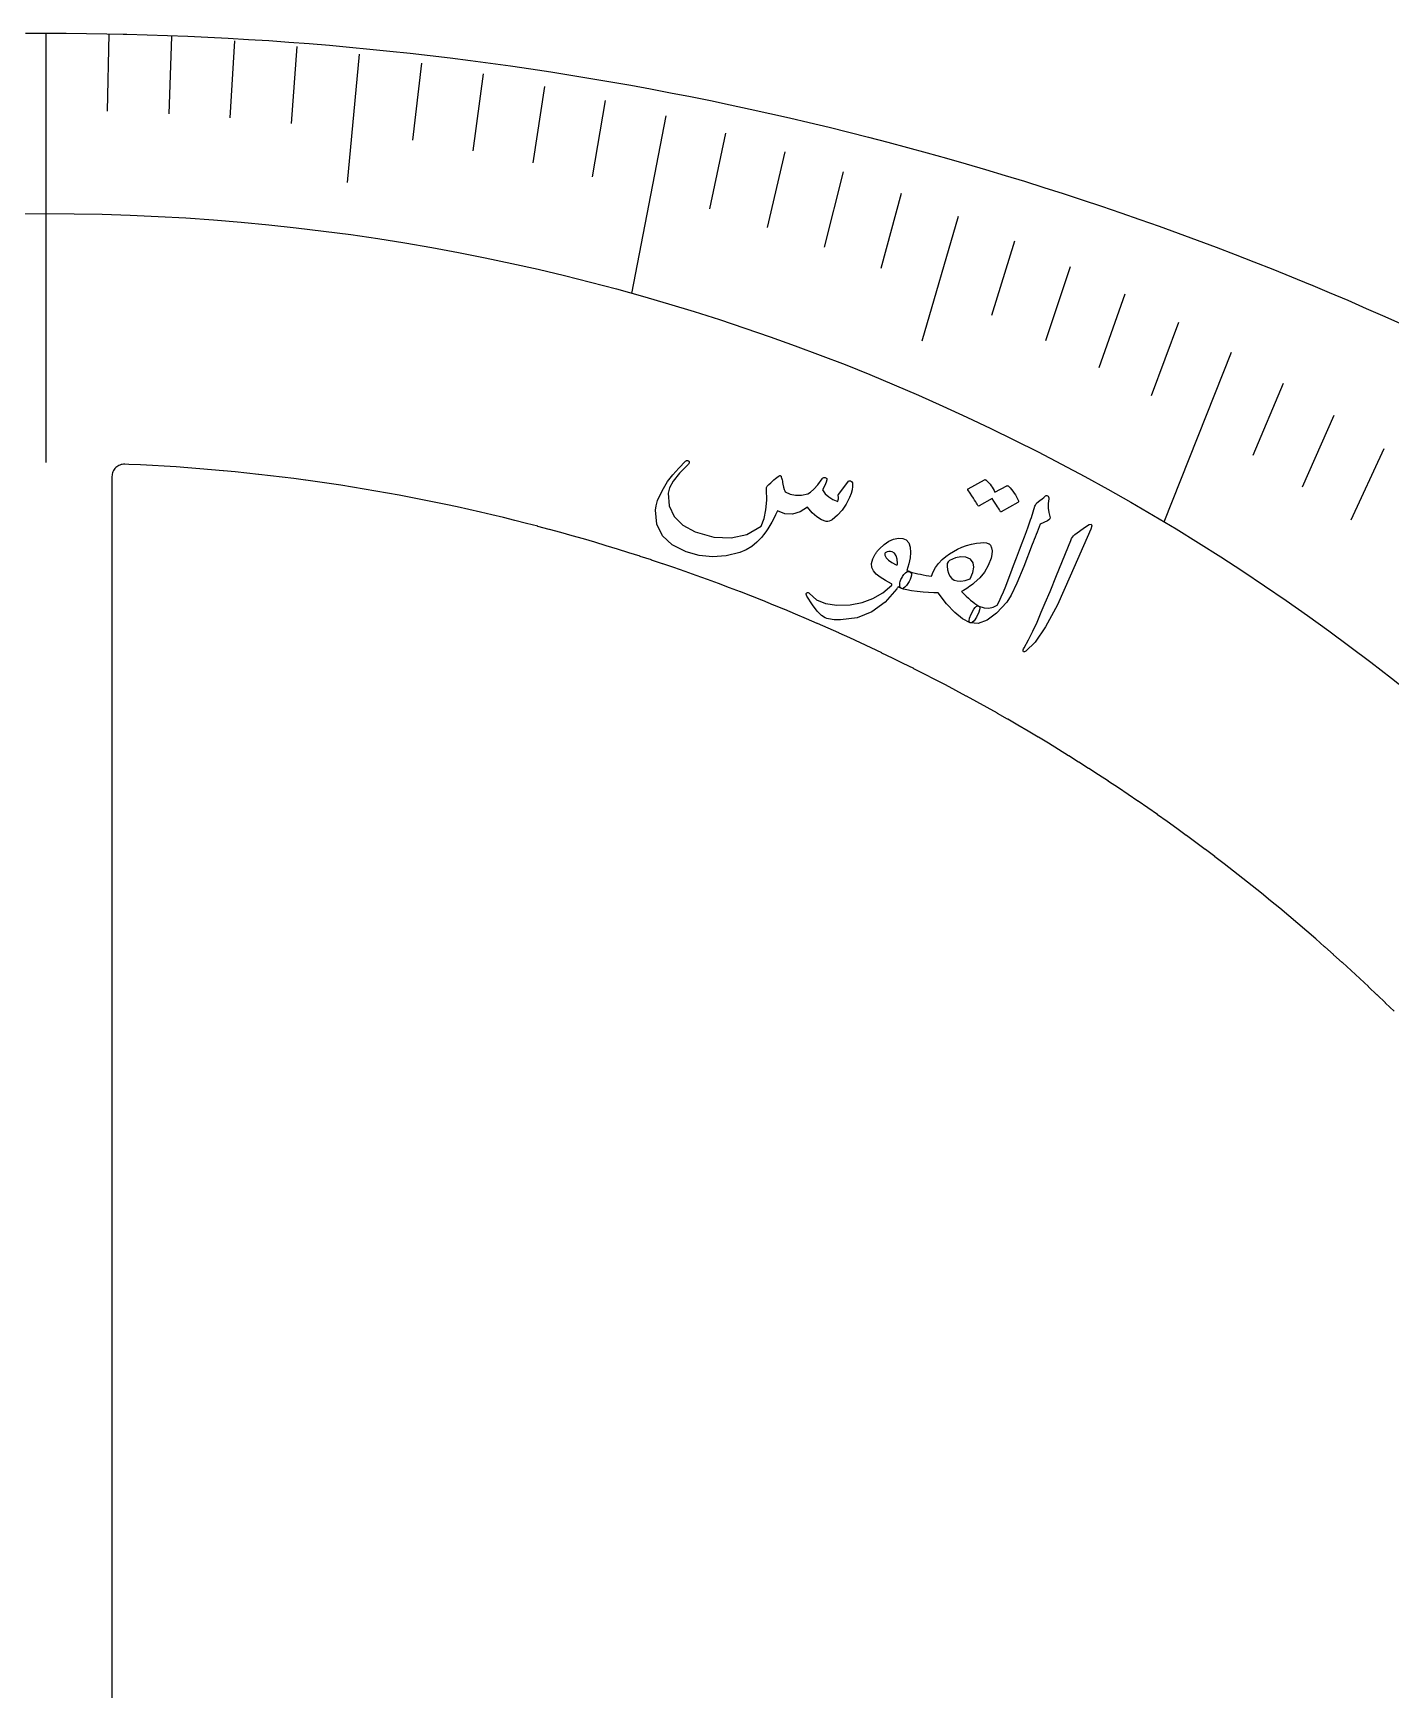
# Model space of a CAD drawing. Header units: millimetres. Extents: x -67 to 67, y -67 to 67.
# Drawn here: x -0.26 to 27.27, y 33.4 to 67 of the extents above; entities that cross this region are included whole.
import ezdxf

# ---------------------------------------------------------------- set-up
doc = ezdxf.new("R2010")
doc.units = ezdxf.units.MM
for name, color, linetype in [('CUT_INNER', 6, 'Continuous'), ('CUT_OUTER', 1, 'Continuous'), ('ENGRAVE', 7, 'Continuous'), ('ENGRAVE_FINE', 8, 'Continuous'), ('TEXT', 5, 'Continuous')]:
    doc.layers.add(name, color=color, linetype=linetype)

msp = doc.modelspace()

# ---------------------------------------------------------------- linework, layer by layer
at = {"layer": 'CUT_INNER'}
msp.add_lwpolyline([(27.3369, 47.163), (27.1656, 47.3292), (27.1645, 47.3302), (26.9922, 47.4953), (26.991, 47.4964), (26.8177, 47.6604), (26.8166, 47.6614), (26.6422, 47.8244), (26.6411, 47.8255), (26.4658, 47.9873), (26.4646, 47.9884), (26.2883, 48.1492), (26.2872, 48.1502), (26.1098, 48.3099), (26.1087, 48.311), (25.9304, 48.4696), (25.9292, 48.4706), (25.75, 48.6282), (25.7488, 48.6292), (25.5686, 48.7856), (25.5674, 48.7866), (25.3862, 48.9419), (25.3851, 48.9429), (25.2029, 49.0971), (25.2018, 49.0981), (25.0187, 49.2512), (25.0175, 49.2522), (24.8335, 49.4042), (24.8323, 49.4051), (24.6474, 49.556), (24.6462, 49.5569), (24.4603, 49.7066), (24.4591, 49.7076), (24.2723, 49.8561), (24.2711, 49.8571), (24.0834, 50.0045), (24.0822, 50.0054), (23.8936, 50.1517), (23.8924, 50.1526), (23.7029, 50.2977), (23.7017, 50.2986), (23.5113, 50.4426), (23.5101, 50.4435), (23.3189, 50.5862), (23.3176, 50.5871), (23.1255, 50.7287), (23.1243, 50.7296), (22.9313, 50.87), (22.93, 50.8709), (22.7362, 51.0101), (22.7349, 51.011), (22.5402, 51.149), (22.539, 51.1499), (22.3435, 51.2867), (22.3422, 51.2876), (22.1458, 51.4232), (22.1446, 51.4241), (21.9474, 51.5585), (21.9461, 51.5594), (21.7481, 51.6926), (21.7468, 51.6934), (21.5479, 51.8254), (21.5467, 51.8262), (21.347, 51.957), (21.3457, 51.9578), (21.1453, 52.0874), (21.144, 52.0882), (20.9428, 52.2165), (20.9415, 52.2173), (20.7395, 52.3444), (20.7382, 52.3452), (20.5354, 52.471), (20.5341, 52.4718), (20.3305, 52.5964), (20.3292, 52.5972), (20.1249, 52.7205), (20.1235, 52.7213), (19.9185, 52.8433), (19.9172, 52.8441), (19.7113, 52.9649), (19.71, 52.9657), (19.5034, 53.0852), (19.5021, 53.086), (19.2948, 53.2043), (19.2935, 53.205), (19.0855, 53.322), (19.0842, 53.3228), (18.8754, 53.4385), (18.8741, 53.4392), (18.6647, 53.5536), (18.6633, 53.5544), (18.4532, 53.6675), (18.4518, 53.6682), (18.241, 53.7801), (18.2397, 53.7808), (18.0282, 53.8914), (18.0268, 53.8921), (17.8146, 54.0013), (17.8133, 54.002), (17.6004, 54.11), (17.599, 54.1107), (17.3855, 54.2173), (17.3842, 54.218), (17.17, 54.3233), (17.1686, 54.324), (16.9539, 54.428), (16.9525, 54.4287), (16.737, 54.5314), (16.7357, 54.5321), (16.5196, 54.6334), (16.5182, 54.6341), (16.3016, 54.7341), (16.3002, 54.7348), (16.0829, 54.8335), (16.0815, 54.8341), (15.8636, 54.9315), (15.8622, 54.9321), (15.6437, 55.0281), (15.6423, 55.0288), (15.4233, 55.1235), (15.4218, 55.1241), (15.2022, 55.2174), (15.2008, 55.218), (14.9806, 55.31), (14.9792, 55.3106), (14.7584, 55.4013), (14.757, 55.4018), (14.5357, 55.4911), (14.5342, 55.4917), (14.3124, 55.5796), (14.311, 55.5802), (14.0886, 55.6668), (14.0871, 55.6673), (13.8642, 55.7525), (13.8628, 55.7531), (13.6393, 55.8369), (13.6379, 55.8374), (13.4139, 55.9199), (13.4125, 55.9204), (13.188, 56.0015), (13.1866, 56.002), (12.9617, 56.0817), (12.9602, 56.0823), (12.7348, 56.1606), (12.7333, 56.1611), (12.5074, 56.238), (12.506, 56.2385), (12.2796, 56.3141), (12.2781, 56.3146), (12.0513, 56.3887), (12.0498, 56.3892), (11.8225, 56.462), (11.8211, 56.4624), (11.5934, 56.5338), (11.5919, 56.5343), (11.3637, 56.6042), (11.3623, 56.6047), (11.1337, 56.6733), (11.1322, 56.6737), (10.9032, 56.7409), (10.9017, 56.7413), (10.6723, 56.8071), (10.6708, 56.8075), (10.441, 56.8718), (10.4396, 56.8722), (10.2093, 56.9352), (10.2079, 56.9356), (9.9773, 56.9971), (9.9758, 56.9975), (9.7448, 57.0576), (9.7434, 57.058), (9.512, 57.1167), (9.5106, 57.1171), (9.2789, 57.1744), (9.2774, 57.1747), (9.0454, 57.2306), (9.0439, 57.2309), (8.8115, 57.2854), (8.81, 57.2857), (8.5773, 57.3387), (8.5758, 57.339), (8.3428, 57.3906), (8.3413, 57.3909), (8.108, 57.4411), (8.1065, 57.4414), (7.8729, 57.4901), (7.8714, 57.4904), (7.6374, 57.5377), (7.6359, 57.538), (7.4017, 57.5838), (7.4002, 57.5841), (7.1657, 57.6285), (7.1642, 57.6288), (6.9295, 57.6718), (6.928, 57.672), (6.6929, 57.7136), (6.6914, 57.7138), (6.4562, 57.7539), (6.4547, 57.7542), (6.2192, 57.7928), (6.2176, 57.793), (5.9819, 57.8302), (5.9804, 57.8305), (5.7444, 57.8662), (5.7429, 57.8664), (5.5067, 57.9007), (5.5052, 57.9009), (5.2688, 57.9338), (5.2673, 57.934), (5.0307, 57.9654), (5.0292, 57.9656), (4.7924, 57.9955), (4.7909, 57.9957), (4.554, 58.0242), (4.5525, 58.0244), (4.3153, 58.0514), (4.3138, 58.0516), (4.0765, 58.0772), (4.075, 58.0773), (3.8376, 58.1014), (3.8361, 58.1016), (3.5985, 58.1242), (3.597, 58.1244), (3.3592, 58.1456), (3.3577, 58.1457), (3.1199, 58.1655), (3.1184, 58.1656), (2.8804, 58.1839), (2.8789, 58.184), (2.6408, 58.2008), (2.6393, 58.2009), (2.4011, 58.2163), (2.3996, 58.2164), (2.1613, 58.2303), (2.1598, 58.2304), (1.9215, 58.2428), (1.92, 58.2429), (1.6816, 58.2539), (1.68, 58.2539), (1.6, 58.2571), (1.5748, 58.2569), (1.5498, 58.2541), (1.5252, 58.2488), (1.5013, 58.2411), (1.4782, 58.231), (1.4563, 58.2186), (1.4358, 58.2041), (1.4168, 58.1876), (1.3995, 58.1693), (1.3842, 58.1493), (1.371, 58.1279), (1.36, 58.1053), (1.3513, 58.0817), (1.345, 58.0573), (1.3413, 58.0324), (1.34, 58.0073), (1.34, 22.3606)], dxfattribs=at)
at = {"layer": 'CUT_OUTER'}
msp.add_lwpolyline([(-0.4111, 66.9987), (0, 67), (0.4111, 66.9987), (0.8222, 66.995), (1.2333, 66.9886), (1.5661, 66.9815), (1.6435, 66.9798), (2.0544, 66.9685), (2.4653, 66.9546), (2.8761, 66.9382), (3.2868, 66.9193), (3.6973, 66.8979), (4.1077, 66.874), (4.518, 66.8475), (4.9281, 66.8185), (5.338, 66.787), (5.7477, 66.753), (6.1571, 66.7165), (6.5664, 66.6774), (6.5671, 66.6774), (6.5671, 66.6774), (6.5672, 66.6774), (6.9754, 66.6359), (7.3841, 66.5918), (7.7926, 66.5453), (8.2008, 66.4962), (8.6086, 66.4446), (9.0161, 66.3906), (9.4233, 66.334), (9.8302, 66.2749), (10.2367, 66.2134), (10.6427, 66.1493), (11.0484, 66.0828), (11.4537, 66.0137), (11.8585, 65.9422), (12.2629, 65.8682), (12.6668, 65.7917), (13.0703, 65.7128), (13.071, 65.7126), (13.0711, 65.7126), (13.0712, 65.7126), (13.4733, 65.6313), (13.8757, 65.5474), (14.2776, 65.461), (14.679, 65.3722), (15.0799, 65.2809), (15.4801, 65.1872), (15.8798, 65.0909), (16.2789, 64.9923), (16.6774, 64.8912), (17.0753, 64.7876), (17.4725, 64.6816), (17.869, 64.5732), (18.2649, 64.4623), (18.6601, 64.3491), (19.0546, 64.2333), (19.4483, 64.1152), (19.449, 64.115), (19.4491, 64.115), (19.4492, 64.115), (19.8414, 63.9947), (20.2337, 63.8717), (20.6252, 63.7464), (21.016, 63.6186), (21.4059, 63.4885), (21.7951, 63.3559), (22.1834, 63.221), (22.5709, 63.0837), (22.9575, 62.944), (23.3433, 62.802), (23.7282, 62.6576), (24.1123, 62.5108), (24.4954, 62.3617), (24.8775, 62.2102), (25.2588, 62.0564), (25.6391, 61.9002), (25.6397, 61.9), (25.6398, 61.8999), (25.6399, 61.8999), (26.0184, 61.7417), (26.3968, 61.5809), (26.7741, 61.4178), (27.1505, 61.2524), (27.5258, 61.0846)], dxfattribs=at)
at = {"layer": 'ENGRAVE'}
for points in [[(0, 67), (0, 58.29)], [(12.5674, 65.3203), (11.8741, 61.7168)], [(24.0369, 60.5252), (22.6705, 57.0844)]]:
    msp.add_lwpolyline(points, dxfattribs=at)
msp.add_circle((0, 19.1457), 44.1961, dxfattribs=at)
at = {"layer": 'ENGRAVE_FINE'}
for points in [[(1.2757, 66.983), (1.2459, 65.4154)], [(2.5503, 66.932), (2.4906, 65.3651)], [(3.8226, 66.8471), (3.733, 65.2814)], [(5.0913, 66.7284), (4.972, 65.1644)], [(6.3555, 66.5761), (6.107, 63.9729)], [(7.6138, 66.3904), (7.435, 64.8312)], [(8.8653, 66.1717), (8.6568, 64.6155)], [(10.1088, 65.9201), (9.8707, 64.3675)], [(11.3431, 65.6362), (11.0755, 64.0876)], [(13.7804, 64.9729), (13.454, 63.4337)], [(14.9812, 64.5945), (14.6255, 63.0608)], [(16.1689, 64.1857), (15.784, 62.6578)], [(17.3424, 63.747), (16.9284, 62.2255)], [(18.5008, 63.2791), (17.7626, 60.7542)], [(19.6432, 62.7826), (19.1716, 61.2751)], [(20.7689, 62.2582), (20.2686, 60.7585)], [(21.8769, 61.7067), (21.3481, 60.2151)], [(22.9665, 61.1287), (22.4094, 59.6458)], [(25.0875, 59.8968), (24.4742, 58.4325)], [(26.1176, 59.2444), (25.4765, 57.7901)], [(27.1266, 58.5688), (26.4579, 57.1249)]]:
    msp.add_lwpolyline(points, dxfattribs=at)
at = {"layer": 'TEXT'}
for points in [[(16.2622, 57.8959), (16.2763, 57.91), (16.2903, 57.9184), (16.3042, 57.9211), (16.3181, 57.9181), (16.3339, 57.9092), (16.3455, 57.8974), (16.3531, 57.8828), (16.3565, 57.8653), (16.3584, 57.8073), (16.349, 57.7404), (16.3281, 57.6645), (16.296, 57.5797), (16.2296, 57.4471), (16.1492, 57.3284), (16.0547, 57.2236), (15.9465, 57.1325), (15.9144, 57.1131), (15.883, 57.1009), (15.8524, 57.0957), (15.8225, 57.0976), (15.7252, 57.1309), (15.6301, 57.1898), (15.5367, 57.2744), (15.4449, 57.3847), (15.2917, 57.2888), (15.1391, 57.245), (14.9869, 57.2533), (14.8346, 57.3137), (14.7974, 57.2328), (14.7593, 57.1559), (14.7203, 57.083), (14.6804, 57.0142), (14.6394, 56.9488), (14.5971, 56.8865), (14.5536, 56.8272), (14.5088, 56.771), (14.4179, 56.6733), (14.3143, 56.5906), (14.1982, 56.5227), (14.0696, 56.4694), (13.7909, 56.3992), (13.5172, 56.3772), (13.2479, 56.4034), (12.9818, 56.478), (12.7023, 56.6205), (12.5056, 56.8079), (12.3915, 57.0415), (12.3602, 57.3223), (12.3737, 57.4155), (12.4049, 57.5205), (12.4541, 57.6375), (12.5214, 57.7663), (12.6072, 57.9035), (12.7106, 58.0416), (12.8318, 58.1804), (12.971, 58.3197), (12.9812, 58.328), (12.992, 58.3327), (13.0032, 58.334), (13.015, 58.3318), (13.0259, 58.327), (13.0346, 58.3208), (13.0412, 58.3131), (13.0456, 58.3038), (13.0467, 58.2921), (13.0446, 58.2808), (13.0394, 58.2701), (13.031, 58.2598), (12.8507, 58.0729), (12.7221, 57.9125), (12.6445, 57.7791), (12.6173, 57.673), (12.641, 57.4115), (12.7406, 57.1938), (12.9159, 57.0191), (13.1671, 56.8865), (13.5456, 56.7798), (13.8934, 56.7623), (14.2123, 56.835), (14.5035, 56.9988), (14.5633, 57.157), (14.6016, 57.3335), (14.6181, 57.5285), (14.6123, 57.742), (14.6098, 57.7644), (14.611, 57.7831), (14.6158, 57.7982), (14.6244, 57.8096), (14.6622, 57.8455), (14.6981, 57.8791), (14.7321, 57.9103), (14.764, 57.9392), (14.7938, 57.9652), (14.8211, 57.9879), (14.8461, 58.0072), (14.8688, 58.0233), (14.8804, 58.0292), (14.8905, 58.0296), (14.899, 58.0244), (14.906, 58.0135), (14.9089, 58.0062), (14.9126, 57.9952), (14.9172, 57.9804), (14.9226, 57.962), (14.9284, 57.94), (14.934, 57.9147), (14.9394, 57.8861), (14.9447, 57.8541), (14.9564, 57.792), (14.9684, 57.7455), (14.9809, 57.7147), (14.9937, 57.6995), (15.0926, 57.651), (15.2016, 57.6282), (15.321, 57.631), (15.4508, 57.6594), (15.5064, 57.6905), (15.5734, 57.7509), (15.6519, 57.8408), (15.7419, 57.9601), (15.7506, 57.9714), (15.7614, 57.9795), (15.7743, 57.9845), (15.7895, 57.9863), (15.8029, 57.9859), (15.8147, 57.9828), (15.8248, 57.977), (15.8331, 57.9685), (15.8383, 57.9379), (15.8252, 57.8898), (15.7941, 57.824), (15.7448, 57.7405), (15.8045, 57.6598), (15.8761, 57.5932), (15.9599, 57.5409), (16.0557, 57.5026), (16.0664, 57.5315), (16.0724, 57.5561), (16.0737, 57.5764), (16.0703, 57.5924), (16.0654, 57.6082), (16.0643, 57.6223), (16.0672, 57.6348), (16.0741, 57.6457)], [(19.4839, 57.8205), (19.4912, 57.8227), (19.4995, 57.8221), (19.5089, 57.8185), (19.5192, 57.8121), (19.5511, 57.7786), (19.5809, 57.7443), (19.6088, 57.7092), (19.6346, 57.6732), (19.6586, 57.6362), (19.6808, 57.5976), (19.7013, 57.5575), (19.72, 57.5159), (19.7222, 57.505), (19.7207, 57.4954), (19.7155, 57.4872), (19.7066, 57.4802), (19.3735, 57.2907), (19.3664, 57.2895), (19.3589, 57.2934), (19.3508, 57.3022), (19.3422, 57.316), (19.3372, 57.3272), (19.3281, 57.3438), (19.315, 57.3656), (19.2978, 57.3928), (19.2763, 57.4256), (19.2505, 57.4643), (19.2203, 57.5091), (19.1856, 57.5599), (18.9262, 57.4111), (18.916, 57.4077), (18.9064, 57.4104), (18.8974, 57.4192), (18.889, 57.4342), (18.8817, 57.4472), (18.87, 57.4671), (18.8537, 57.4939), (18.8329, 57.5276), (18.807, 57.5684), (18.7755, 57.6167), (18.7385, 57.6722), (18.6957, 57.7351), (18.6923, 57.7438), (18.6924, 57.7508), (18.6959, 57.7561), (18.7028, 57.7598), (19.0313, 57.942), (19.0385, 57.9443), (19.0469, 57.9437), (19.0562, 57.9403), (19.0667, 57.934), (19.0948, 57.9074), (19.121, 57.8796), (19.1454, 57.8506), (19.168, 57.8205), (19.1889, 57.7894), (19.2081, 57.7576), (19.2258, 57.7252), (19.2418, 57.692)], [(20.0954, 57.473), (20.1538, 57.52), (20.1997, 57.5574), (20.2332, 57.5854), (20.2542, 57.6038), (20.2688, 57.6149), (20.2832, 57.6207), (20.2973, 57.6213), (20.3111, 57.6166), (20.3244, 57.6067), (20.3327, 57.5933), (20.3361, 57.5766), (20.3346, 57.5566), (20.3249, 57.4595), (20.3255, 57.367), (20.3365, 57.279), (20.3579, 57.1956), (20.3627, 57.1701), (20.356, 57.1477), (20.3378, 57.1284), (20.3083, 57.1122), (20.1616, 57.0424), (20.1399, 56.9877), (20.1188, 56.9339), (20.098, 56.8811), (20.0778, 56.8292), (20.0581, 56.7783), (20.0388, 56.7282), (20.02, 56.6791), (20.0017, 56.631), (19.8312, 56.1857), (19.6883, 55.8427), (19.5737, 55.6017), (19.4879, 55.4624), (19.2782, 55.2385), (19.0848, 55.0935), (18.9073, 55.0274), (18.7451, 55.0402), (18.7415, 55.0421), (18.7378, 55.044), (18.7342, 55.0459), (18.7305, 55.0478), (18.7197, 55.0802), (18.7307, 55.1356), (18.7637, 55.2141), (18.8185, 55.3156), (18.8417, 55.3516), (18.8665, 55.3738), (18.8928, 55.382), (18.9207, 55.3764), (19.0245, 55.3461), (19.1206, 55.3392), (19.2092, 55.3558), (19.2904, 55.3959), (19.3287, 55.4755), (19.3702, 55.5671), (19.4147, 55.6708), (19.4623, 55.7866), (19.5129, 55.9139), (19.5665, 56.0521), (19.6231, 56.2013), (19.6825, 56.3615), (19.742, 56.5184), (19.7949, 56.6596), (19.8412, 56.7853), (19.881, 56.8953), (19.9149, 56.9894), (19.9432, 57.0674), (19.9661, 57.1291), (19.9836, 57.1747), (20.0563, 57.4079), (20.0661, 57.4295), (20.0758, 57.4476), (20.0856, 57.4621), (20.0954, 57.473)], [(21.0798, 56.9887), (21.1548, 57.0362), (21.1979, 57.0435), (21.2091, 57.0107), (21.1882, 56.9378), (20.7698, 55.9885), (20.5093, 55.4078), (20.2713, 54.9608), (20.0573, 54.6467), (19.8681, 54.4648), (19.8461, 54.4536), (19.8301, 54.4499), (19.8201, 54.4537), (19.8161, 54.4651), (19.8158, 54.4794), (19.8192, 54.4959), (19.8261, 54.5147), (19.8367, 54.5357), (19.9259, 54.6949), (20.0133, 54.8679), (20.0987, 55.0546), (20.1819, 55.2552), (20.2046, 55.3072), (20.2642, 55.4482), (20.3607, 55.6785), (20.4936, 55.9983), (20.78, 56.7117), (20.7977, 56.7483), (20.8178, 56.7799), (20.8401, 56.8067), (20.8648, 56.8286)], [(17.2517, 55.7301), (17.0169, 55.4572), (16.7488, 55.2616), (16.4477, 55.1424), (16.1134, 55.0985), (16.0695, 55.0984), (16.0269, 55.0997), (15.9855, 55.1024), (15.9453, 55.1066), (15.9067, 55.1123), (15.8699, 55.1197), (15.835, 55.1289), (15.802, 55.1398), (15.7281, 55.1863), (15.6419, 55.2752), (15.5429, 55.4064), (15.4305, 55.58), (15.42, 55.6025), (15.4163, 55.6215), (15.4193, 55.6371), (15.4291, 55.6493), (15.4425, 55.6562), (15.4562, 55.6561), (15.4702, 55.649), (15.4846, 55.6349), (15.6252, 55.5093), (15.8091, 55.43), (16.037, 55.3964), (16.3098, 55.4077), (16.5503, 55.4534), (16.7706, 55.5347), (16.9706, 55.652), (17.1503, 55.8057), (17.1528, 55.8129), (17.1533, 55.8194), (17.1517, 55.8251), (17.148, 55.83), (17.0224, 55.8977), (16.9194, 55.9638), (16.8389, 56.0285), (16.781, 56.0919), (16.7469, 56.1647), (16.7416, 56.2462), (16.7653, 56.3367), (16.8181, 56.436), (16.8263, 56.4486), (16.8352, 56.4612), (16.8446, 56.4739), (16.8546, 56.4865), (16.8653, 56.4995), (16.8769, 56.5129), (16.8892, 56.5269), (16.9023, 56.5413), (16.9969, 56.6306), (17.0928, 56.6967), (17.1899, 56.7395), (17.2883, 56.7591), (17.3774, 56.7534), (17.4465, 56.7208), (17.4955, 56.6614), (17.5243, 56.5753), (17.5347, 56.4691), (17.5268, 56.3553), (17.5005, 56.2337), (17.4559, 56.1044), (17.4634, 56.101), (17.4707, 56.098), (17.478, 56.0953), (17.4851, 56.093), (17.4922, 56.0906), (17.4994, 56.0879), (17.5068, 56.0849), (17.5143, 56.0815), (17.5371, 56.0639), (17.5491, 56.0381), (17.5502, 56.004), (17.5404, 55.9617), (17.5239, 55.9179), (17.5029, 55.8757), (17.4775, 55.835), (17.4476, 55.7958), (17.4175, 55.7632), (17.3912, 55.7422), (17.3687, 55.7328), (17.35, 55.7349), (17.279, 55.7685), (17.2752, 55.7618), (17.2694, 55.7532), (17.2616, 55.7426), (17.2517, 55.7301)], [(17.2714, 56.2421), (17.2642, 56.3306), (17.2434, 56.4004), (17.2092, 56.4513), (17.1616, 56.4833), (17.1271, 56.4893), (17.0938, 56.4889), (17.0616, 56.4822), (17.0306, 56.4692), (17.0185, 56.4602), (17.0116, 56.4477), (17.01, 56.4316), (17.0137, 56.412), (17.037, 56.3593), (17.0829, 56.3096), (17.1512, 56.2628), (17.2421, 56.2186), (17.2524, 56.2161), (17.2608, 56.2192), (17.2671, 56.2279), (17.2714, 56.2421)], [(19.1217, 56.6432), (19.1272, 56.6403), (19.132, 56.6374), (19.1363, 56.6345), (19.1399, 56.6316), (19.1432, 56.6286), (19.1464, 56.6253), (19.1494, 56.6219), (19.1524, 56.6182), (19.1768, 56.5628), (19.187, 56.4998), (19.1829, 56.4293), (19.1647, 56.3513), (19.1069, 56.2036), (19.0309, 56.0706), (18.9369, 55.9522), (18.8251, 55.8482), (18.7961, 55.8252), (18.7662, 55.8026), (18.7354, 55.7805), (18.7037, 55.7588), (18.6711, 55.7376), (18.6376, 55.7169), (18.6032, 55.6966), (18.5678, 55.6767), (18.6147, 55.6282), (18.6607, 55.5826), (18.7058, 55.5401), (18.75, 55.5006), (18.7936, 55.4643), (18.8365, 55.4315), (18.8789, 55.4022), (18.9207, 55.3764), (18.9343, 55.3618), (18.9381, 55.3376), (18.9321, 55.3036), (18.9162, 55.2598), (18.8676, 55.1536), (18.8228, 55.0816), (18.782, 55.0438), (18.7451, 55.0402), (18.5883, 55.1228), (18.4282, 55.2512), (18.2639, 55.4255), (18.0947, 55.6455), (18.0017, 55.6468), (17.8999, 55.6522), (17.7894, 55.6617), (17.6701, 55.6751), (17.5522, 55.691), (17.4589, 55.7064), (17.3903, 55.7216), (17.3462, 55.7367), (17.3277, 55.7519), (17.3169, 55.7762), (17.3138, 55.8097), (17.3185, 55.8524), (17.3236, 55.8756), (17.3303, 55.8981), (17.3387, 55.9197), (17.3487, 55.9407), (17.3599, 55.961), (17.3717, 55.981), (17.3843, 56.0007), (17.3976, 56.0201), (17.4272, 56.0533), (17.4555, 56.0743), (17.4827, 56.083), (17.5087, 56.0794), (17.5674, 56.0637), (17.6249, 56.0492), (17.6814, 56.0361), (17.7368, 56.0242), (17.7917, 56.0134), (17.8464, 56.0035), (17.9009, 55.9945), (17.9554, 55.9863), (17.9898, 56.0747), (18.038, 56.1605), (18.1002, 56.2436), (18.1764, 56.324), (18.2469, 56.3842), (18.3219, 56.4392), (18.4013, 56.4891), (18.4851, 56.5338), (18.574, 56.573), (18.6682, 56.6064), (18.7679, 56.634), (18.8731, 56.6558), (18.9517, 56.6658), (19.0193, 56.667), (19.076, 56.6594), (19.1217, 56.6432)], [(18.7481, 56.3318), (18.6566, 56.3716), (18.555, 56.3803), (18.4434, 56.3578), (18.322, 56.3041), (18.2941, 56.2803), (18.2781, 56.2412), (18.2739, 56.1868), (18.2816, 56.1173), (18.3016, 56.0456), (18.3308, 55.987), (18.3693, 55.9413), (18.4172, 55.9085), (18.4781, 55.8894), (18.552, 55.8867), (18.639, 55.9003), (18.7391, 55.93), (18.7978, 56.0586), (18.8189, 56.1684), (18.8024, 56.2595), (18.7481, 56.3318)]]:
    msp.add_lwpolyline(points, close=True, dxfattribs=at)

doc.saveas('drawing.dxf')
